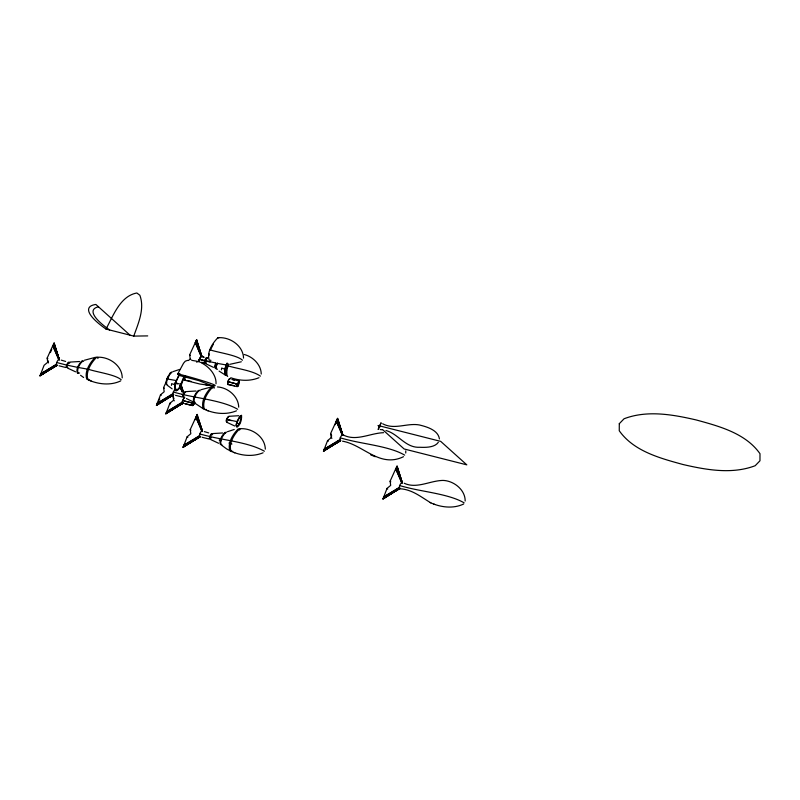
<?xml version="1.0" encoding="UTF-8"?>
<svg xmlns="http://www.w3.org/2000/svg" width="800" height="800" viewBox="0 0 800 800"><rect width="100%" height="100%" fill="white"/><g stroke="black" fill="none" stroke-linecap="round" stroke-linejoin="round"><path stroke-width="1.2" d="M54.11 342.99L53.72 343.62L59.19 359.27L54.11 342.99L59.32 359.57C57.84 358.7 54.78 365.6 57.36 365.17L46.44 371.2M174.64 389.45L172.87 393.2L173.5 394.88L156.44 405.42L160.51 394.81L164.19 391.75L163.59 387.62L170.55 372.49L170.34 373.28M182.38 401.62L182.43 403.31L183.51 402.77M182.3 402.12L182.51 403.12L183.22 402.95M199.2 359.83L199.08 362.09M198.98 360.87L199.19 361.87M201.44 429.39L202.39 431.57C201.52 428.42 197.37 438.55 200.74 436.28M205.56 362.66L204.4 363.08L204.27 360.53A35.62 8.26 23.2 0 1 200.58 359.59L199.31 359.23L201.68 355.98M236.72 385.64L237.02 384.57L236.82 385.55M383.55 432.68C369.81 433.18 355.68 441.96 342.67 434.64C341.05 435.02 338.36 440.75 340.84 440.53L328.82 447.17M397.06 466.1L396.67 466.73L402.14 482.37L397.06 466.1L402.27 482.67C400.33 482.25 396.89 490.12 402.02 488.93C413.18 490.34 421.21 497.08 430.83 502.85M439.43 438.94C438.16 430.03 426.73 426.74 419.27 424.95C407.09 422.74 394.38 430.17 382.67 423.77M205.64 358.87C204.2 361.72 207.07 355.81 206.98 358.14M205.28 363.13L204.33 362.72M237.67 386.5C238.7 385.39 236.42 387.86 236.82 385.97M166.67 380.88L166.67 383.51M171.43 385.4L171.68 383.64L174.77 384.73L174.76 389.76L176.08 390.95C181.17 389.02 181.94 382.28 183.84 377.84M192.07 404.64L193.38 401.24M192.24 404.07L192.29 405.67L193.04 405.33M198.94 360.41L196.76 362.29M208.9 355.67L209.16 353.9M221.41 369.82L221.67 368.05L224.76 369.15L224.75 374.18L225.29 375.03L227.02 375.14M226.86 369.81L226.85 374.31M68.92 363.48C69.28 358.47 63.88 369.41 67.47 367.21M211.99 434.94C212.09 429.65 206.93 442.11 210.82 438.24M237.96 386.17L239.4 380.93L237.23 384.08A141.11 32.7 23.2 0 1 227.85 381.67L227.56 384.43L236.28 386.46M237.59 384.97L238.5 385.22L239.4 380.93M243.54 358.12C243.22 345.62 229.78 336.57 217.87 337.76C212.44 343.2 206.61 352.3 209.19 360.2L210.96 360.3M238.7 407.17C238.52 396.39 227.86 387.52 217.45 386.94M261.24 374.04C261.18 364.8 252.91 356.71 244.29 354.52M265.33 449.14C265.02 436.64 251.57 427.59 239.66 428.77C234.23 434.22 228.41 443.31 230.99 451.21C240.91 455.81 252.84 457.03 263.09 452.79M405.74 453.04L405.76 450.88M205.62 359.09L206.07 358.21M238.46 381.58L239.17 380.9M56.35 364.26L40.62 373.9L56.35 364.74L40.11 375.36L56.58 365.35L40 375.92L44.07 365.31L47.75 362.25L47.15 358.12L53.72 343.62L58.95 359.23L52.74 345.62L58.61 359.47M182.2 402.22L166.47 411.86L182.2 402.7L165.96 413.32L182.43 403.31L165.85 413.88L169.92 403.27L173.59 400.21L173 396.08L174 398.78M199.42 435.72L183.69 445.36L199.42 436.2L183.18 446.83L199.65 436.81L183.07 447.38L187.14 436.78L190.82 433.72L190.22 429.59L197.18 414.45L202.26 430.73L196.79 415.08L202.02 430.7L195.81 417.08L201.68 430.93M339.83 439.63L324.1 449.27L339.83 440.11L323.59 450.73L340.06 440.72L323.48 451.29L327.55 440.68L331.22 437.62L330.63 433.49L337.59 418.36L342.8 434.93L337.59 418.36M399.3 487.37L383.57 497.01L399.3 487.85L383.06 498.47L399.53 488.46L382.95 499.03L387.02 488.42L390.7 485.36L390.1 481.23L396.67 466.73L401.9 482.34L395.69 468.73L401.56 482.58M122.22 377.89C122.25 365.32 108.5 356.1 96.59 357.31C91.16 362.75 85.34 371.85 87.92 379.75C98.01 384.36 110.45 385.8 120.69 380.91M216.03 383.76C216.48 374.75 208.87 366.54 201.26 362.77M465.17 501C465.3 489.76 453.75 480.73 443.02 480.42C430 480.62 416.67 489.17 404.21 483.25M205 363.33L205.15 361.43L206.87 358.26M194.63 401.63L194.15 403.28M174.77 384.73L178.95 374.74M182.28 401.66L182.52 401.08M198.93 360.45L199.37 359.29L200.77 359.68A47.68 11.05 23.2 0 0 204.84 360.71L205.19 359.7M216.66 365.29L217.36 363.09M224.76 369.15L226.9 363.18M201.45 355.94L196.62 339.73L201.82 356.31L199.75 351.77M197.18 414.45L195.27 419.66M206.02 358.48L206.46 357.75M183.4 377.82L179.65 387.22L177.47 389.6L175.92 389.5C173.56 384.44 177.5 378.87 179.63 374.4M194.55 402.29L193.6 404.73M204.75 363.39C204.73 361.56 205.97 357.56 207.67 357.87M206.37 358.06L206.78 357.53M69.79 362.87C69.11 360.12 65.07 368.44 67.89 367.77M83.65 361.38L82.89 360.69C79.82 363.77 76.53 368.91 77.98 373.37L79.6 372.98M96.08 357.5L95.21 357.38C89.93 362.68 84.26 371.53 86.77 379.22L88.49 379.32M171.92 372.16L171.42 372.09C168.36 375.17 165.06 380.3 166.52 384.77L167.52 384.82M166.96 379.77L168.22 376.83M182.43 401.07L182.65 400.48A116.73 27.05 23.2 0 0 191.59 402.79L192.5 403L192.29 403.56M199.09 359.86L199.33 359.23M215.83 363.15L215.11 366.66L216.24 367.68M228.54 363.94L226.04 372.1L226.33 375.23L227.69 376.45M227.35 367.93L228.05 366.06M228.24 380.62L227.65 384.24M236.94 384.56L237.6 383.21M228.89 416.26C227.32 416.63 224.72 422.18 227.12 421.97M236.92 421.59L236.04 424.95L236.91 427.25C240.55 425.01 241.91 419.28 241.55 415.26L239.62 416.59L236.92 421.59L226.58 419.41M396.04 469.05L396.85 466.89L402.14 482.37M228.49 416.72L226.48 420.1L226.82 421.99M133.76 336.1C138.3 323.33 144.91 308.77 139.86 295.25L136.85 292.99C120.18 296.04 113.26 315.76 106 329.06L133.76 336.1L147.71 335.9M187.71 360.35L185.28 361.2L183.54 363.24L177.7 374.03L179.07 375.41L198.84 380.64L211.96 385.72L199.82 384.02L184.31 380.12L183.7 379.42L184.98 376.17M184.31 380.12L185.8 376.34M239.43 423.86C246.1 402.02 229.82 434.93 239.43 423.86L237.36 423.24M335.23 424.69L337.38 419.15L342.67 434.64L337.19 418.99L342.43 434.6L336.22 420.99L342.09 434.84M50.41 352.59L51.75 349.32M190.96 359.64L190.25 359L189.65 354.87L196.62 339.73M158.44 401.58L159.73 398.75M179.07 375.41L179.91 373.6M210.34 350.14L213.32 344.19M227.36 363.22L225.16 370.39L225.41 373.14L226.6 374.21M227.85 381.67L228.71 379.74M40.98 374.22L40 375.92M166.82 412.18L165.85 413.88M184.05 445.68L183.07 447.38M324.45 449.59L323.48 451.29M199.79 358.39L201.11 356.21L195.24 342.36L201.11 356.17M183.58 398.62L182.71 400.54A128 29.66 23.2 0 0 191.65 402.84L192.56 403.06M183.13 399.64L184.04 397.91M192.96 402.21L193.37 401.46M438.33 442.31C434.67 447.56 425.87 447.53 419.82 447.27C405.52 448.1 398.52 433.89 385.99 430.54M193.32 405.17L193.79 404.17L192.84 403.91M200.24 357.36L200.7 356.7M228.7 379.97L229.17 379.04M382.95 499.03L399.53 488.46M205.99 362.82L204.97 363.12M169.97 373.87L171.7 372.47M183.98 398.2L184.8 397.19M229.12 379.32L230.3 378.65M206.08 362.96L204.87 363.25M188.41 360.53L190.25 359M216.66 368.04L215.57 368.58L214.7 367.21L215.58 362.91L205.24 360.74M183.62 397.04C180.88 397.69 184.82 389.58 185.48 392.27M184.33 397.27C181.93 397.48 184.53 391.93 186.1 391.55M463.64 504.02C453.12 509.05 440.34 507.36 430.05 502.51M201.04 356.51L201.57 356.33M212.97 388.07L211.65 386.88C206.37 392.18 200.69 401.03 203.21 408.72L203.98 409.05M229.49 378.88L230.02 378.7M156.44 405.42L173.02 394.85L156.55 404.86L172.79 394.24L157.06 403.4L172.79 393.76M56.58 365.35L40.3 375.53L57.07 365.38L46.34 371.27M156.73 405.03L173.02 394.85M182.43 403.31L166.14 413.49L182.91 403.34L174.33 408.05M199.65 436.81L183.37 446.99L200.13 436.84L191.55 441.56M340.06 440.72L323.77 450.9L340.54 440.75L328.74 447.23M383.24 498.64L399.75 488.55M161.79 401.3L157.42 403.72L159.56 402.54M163.97 400.1L173.8 394.67M170.1 410.37L172.29 409.16M174.47 407.95L183.21 403.13M188.42 443.27L190.6 442.06M192.78 440.85L200.43 436.63M400.31 488.27L385.02 496.72L400.01 488.49M162.78 400.77L173.5 394.88M170.04 410.41L172.19 409.23M187.26 443.91L189.41 442.74M241.3 361.78L229.76 364.35M259 377.7C250.05 381.44 239.76 380.87 230.73 377.73M236.46 410.83C226.21 415.07 214.28 413.85 204.36 409.25C201.78 401.35 207.6 392.25 213.03 386.81L213.92 386.93L214.39 388.03M403.5 456.7C379.76 468.28 363.24 444.74 342.54 441.19M84.34 360.27L95.21 357.38M172.88 371.66L179.69 369.42M200.78 389.77L211.65 386.88M227.41 431.73L234.22 429.48M78.19 372.92L77.26 372.87C75.89 368.69 78.98 363.87 81.85 360.99L82.57 361.63M88.71 380.08L89.69 379.85M217.51 369.24L216.51 369.18L216.03 367.91L216.97 363.32L226.08 364.94M194.63 402.42L193.7 402.37C192.33 398.19 195.42 393.37 198.29 390.49L198.76 390.55M195.42 402.93L194.42 402.87C192.97 398.41 196.26 393.27 199.32 390.19L200.09 390.88M192.79 405.52L192.17 404.97M205.15 409.58L206.13 409.35M210.67 439.44C208.75 438.64 211.44 433.26 212.85 433.81M221.26 444.39L220.33 444.33C218.96 440.15 222.05 435.33 224.92 432.45L225.64 433.1M222.05 444.89L221.05 444.83C219.6 440.37 222.89 435.23 225.96 432.16L226.46 432.23M231.56 450.79L230.61 451.01L226.69 448.95L222.07 445.54M231.78 451.55L232.76 451.32M260.41 376.12C252.4 370.48 237.7 368.9 227.71 365.75M79.56 361.51L70.02 362.09M196 391.01L186.46 391.59M238.79 415.71L229.25 416.29M222.63 432.97L213.09 433.55M264.4 451.22C249.28 442.65 226.82 440.66 208.82 436.29A116.73 27.05 23.2 0 1 199.87 433.99M242.47 360.21C237.01 355.09 218.62 352.72 210 349.83M121.19 379.76C115.47 374.64 97.54 372.26 88.73 369.38M237.63 409.26C223.5 400.92 199.82 398.6 182.19 394.33M404.67 455.13C391.25 447.17 368.31 444.57 351.38 440.71A116.56 27.01 23.2 0 1 340.28 437.89M464.14 502.87C450.76 494.9 427.76 492.31 410.85 488.45A116.56 27.01 23.2 0 1 399.75 485.63M380.19 429.55L382.15 429.76M205.34 360.92L210.11 361.96M226.67 419.6L231.45 420.63M217.87 337.76L218.75 337.88M96.59 357.31L97.48 357.43L97.95 358.53M239.66 428.77L240.55 428.9M191.76 360.36L196.68 361.17M205.53 384.69C237.42 390.17 180.27 373.88 177.7 374.03M200.58 362.27L203.06 362.79M227.84 384.33L234.58 385.75M166.98 378.91L176.1 380.53M78.44 367.51L87.56 369.13M238.46 380.83L232.13 379.2M77.77 367.4L67.35 365.21M59.07 365.82L65.74 367.49M175.51 395.32L182.18 396.99M184.91 403.77L191.59 405.45M202.14 437.28L208.81 438.95M184.97 403.59L191.65 405.27M66.66 365.05L65.75 364.83A116.73 27.05 23.2 0 1 56.8 362.52M202.02 362.34L203.31 362.67M65.64 361.44L61.26 360.14M208.71 432.91L204.33 431.61M187.51 380.49L191.13 381.44M192.89 403.96L193.85 404.22M210.12 437.47L211.08 437.72M183.7 379.42L185.6 379.96M219.18 440.01L221.42 440.69M225.45 367.21L227.45 367.84M175.46 382.79L181.01 384.46L183.22 391.41M225.39 367.75L227.4 368.39M174.39 383.01L177.41 383.98M228.93 443.07L231.95 444.04M232.11 379.55L234.27 380.26M202.71 356.93L203.93 357.41M205.79 363.76L213.46 367.35M227.13 422.43L234.8 426.03M67.9 368.23L75.57 371.82M210.97 439.69L218.64 443.29M202.78 356.6L203.93 357.07M370.58 454.77L375.23 456.73M186.44 398.55L192.01 401.32M433.86 504.11L434.7 504.47M207.35 410.5L208.19 410.86M90.91 381L91.75 381.36M233.98 452.47L234.82 452.82M225.29 375.03L219.09 371.1M203.21 408.72L195.44 403.57M172.16 388.88L167.54 385.47M80.57 375.29L83.62 377.49M238.5 385.22L238.42 385.15A141.11 32.7 23.2 0 0 236.06 384.54M379.83 427.11L378.03 425.49L440.7 441.37L466.81 464.85L404.13 448.97L382.53 429.54M390.1 481.23L390.79 481.85M331.22 437.62L331.94 438.26M387.02 488.42L387.71 489.04M327.55 440.68L328.24 441.3M189.65 354.87L190.34 355.49M130.01 335.15L95.89 304.47A72.69 16.85 23.2 0 0 106 329.06M163.59 387.62L164.28 388.24M173.59 400.21L174.31 400.85M160.51 394.81L161.2 395.43M169.92 403.27L170.61 403.89M190.22 429.59L190.91 430.21M187.14 436.78L187.83 437.4M47.15 358.12L47.84 358.74M47.75 362.25L48.46 362.89L48.15 360.82M237.21 384.06L236.29 383.8A105.42 24.43 23.2 0 1 227.78 381.61M229.84 450.68C227.33 443 233 434.14 238.28 428.84L239.6 430.03M400.19 478.13L402.27 482.67M340.2 429.26L342.8 434.93M200.31 426.49L202.39 431.03L196.97 415.25L202.26 430.73M179.62 385.85L182.21 391.52M57.24 355.02L59.32 359.57M400.36 478.86L402.27 483.22M341.36 432.21L342.32 434.39M199.43 351.4L201.83 356.85M57.89 356.84L59.32 360.11M179.49 385.71L182.2 392.1M201.69 356.01L196.22 340.36L201.45 355.98M180.74 384.93L183.08 391.64M196.4 340.53L201.82 356.31M183.23 391.89L180.52 384L183.15 391.7M53.9 343.78L59.19 359.27M180.69 384.92L182.93 391.62M331.32 434.11L331.63 436.19M182.19 394.33A116.73 27.05 23.2 0 1 173.24 392.02M109.65 329.99A69.21 16.04 23.2 0 1 98.51 306.82M619.29 423.7L619.26 430.76C633.69 451.21 659.93 458.2 683.08 464.53C706.51 469.94 732.14 474.51 755.19 465.71L759.97 460.77L759.99 453.7C745.56 433.25 719.33 426.27 696.17 419.94C672.74 414.53 647.12 409.95 624.07 418.76L619.29 423.7M378.23 429.31L381.01 422.95L378.23 429.31"/></g></svg>
